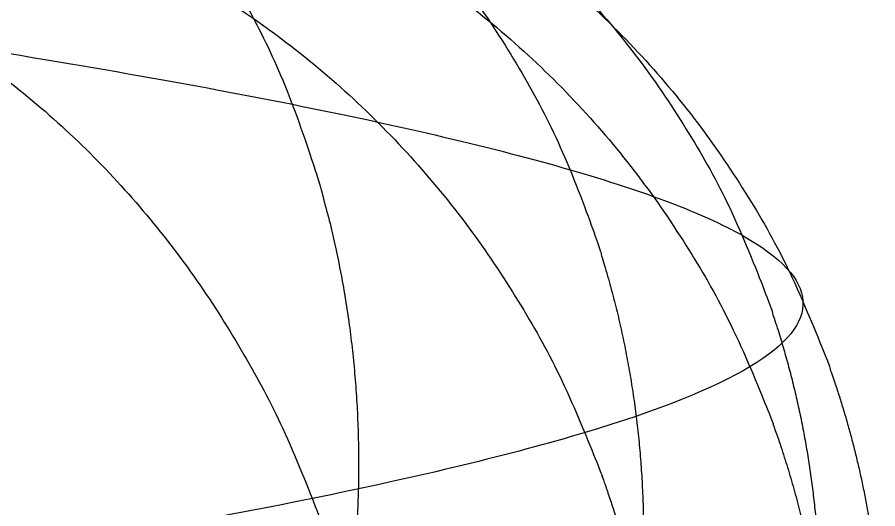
# Model space of a CAD drawing. Header units: millimetres. Extents: x 565 to 905, y -1671 to 168.
# Drawn here: x 746.194 to 749.485, y -1472.706 to -1470.824 of the extents above; entities that cross this region are included whole.
import ezdxf

# ---------------------------------------------------------------- set-up
doc = ezdxf.new("R2010")
doc.units = ezdxf.units.MM
doc.header["$MEASUREMENT"] = 0
doc.layers.add('V3 - hemp', color=7, linetype='Continuous', true_color=0x666666)

msp = doc.modelspace()

# ---------------------------------------------------------------- linework, layer by layer
at = {"layer": 'V3 - hemp'}
for points, knots in [([(728.739, -1466, 103.1419), (728.6236, -1466.0131, 103.2003), (727.821, -1466.1049, 103.6222), (726.4103, -1466.2757, 104.5585), (724.7047, -1466.5135, 106.1845), (723.308, -1466.7514, 108.0839), (722.258, -1466.9905, 110.2092), (721.5936, -1467.2302, 112.49), (721.3362, -1467.4708, 114.8602), (721.4963, -1467.7119, 117.2454), (722.0732, -1467.9542, 119.5767), (723.0482, -1468.1966, 121.7719), (724.3957, -1468.4399, 123.7719), (726.0793, -1468.6843, 125.5131), (728.0405, -1468.9286, 126.9339), (730.2285, -1469.174, 127.9957), (732.5726, -1469.4198, 128.6608), (735.0046, -1469.6664, 128.9076), (737.4461, -1469.9134, 128.7264), (739.8283, -1470.1615, 128.1193), (742.0677, -1470.4095, 127.1061), (744.1038, -1470.6584, 125.7131), (745.8688, -1470.9077, 123.9828), (747.3078, -1471.1576, 121.9673), (748.3758, -1471.4081, 119.7263), (749.0374, -1471.659, 117.3285), (749.2709, -1471.9101, 114.8512), (749.0688, -1472.1617, 112.3648), (748.4342, -1472.414, 109.9462), (747.387, -1472.6665, 107.6737), (746.2812, -1472.862, 106.0822), (745.5549, -1472.9732, 105.2586), (745.3743, -1473, 105.0649)], [65.57954, 65.57954, 65.57954, 65.57954, 65.902056, 67.840351, 69.778647, 71.716943, 73.655239, 75.593535, 77.531831, 79.470127, 81.408423, 83.346719, 85.285015, 87.223311, 89.161606, 91.099902, 93.038198, 94.976494, 96.91479, 98.853086, 100.791382, 102.729678, 104.667974, 106.60627, 108.544566, 110.482862, 112.421158, 114.359453, 116.297749, 118.236045, 120.174341, 120.790287, 120.790287, 120.790287, 120.790287]), ([(736.7067, -1466, 129.0588), (736.7296, -1466.0023, 129.0558), (737.5761, -1466.0888, 128.9439), (739.2249, -1466.2593, 128.5726), (741.5293, -1466.5114, 127.6067), (743.6247, -1466.7629, 126.2567), (745.4492, -1467.0139, 124.5657), (746.9501, -1467.2649, 122.5819), (748.0763, -1467.5145, 120.3788), (748.8021, -1467.7645, 118.0096), (749.1016, -1468.0132, 115.5628), (748.9708, -1468.2618, 113.1026), (748.4129, -1468.51, 110.7062), (747.4494, -1468.7573, 108.453), (746.1104, -1469.0041, 106.4057), (744.4386, -1469.2503, 104.6274), (742.486, -1469.4961, 103.1711), (740.3176, -1469.7409, 102.0818), (737.9957, -1469.9854, 101.3884), (735.5988, -1470.2288, 101.1115), (733.191, -1470.4722, 101.2572), (730.8585, -1470.7142, 101.8177), (728.6626, -1470.9559, 102.7747), (726.6747, -1471.1967, 104.095), (724.9503, -1471.4371, 105.7398), (723.5475, -1471.6761, 107.6487), (722.4997, -1471.9149, 109.7708), (721.8414, -1472.1527, 112.0335), (721.5883, -1472.3897, 114.3696), (721.7458, -1472.6259, 116.7053), (722.231, -1472.8295, 118.6639), (722.6897, -1472.9539, 119.8048), (722.8811, -1473, 120.218)], [27.082365, 27.082365, 27.082365, 27.082365, 27.136138, 29.074434, 31.01273, 32.951025, 34.889321, 36.827617, 38.765913, 40.704209, 42.642505, 44.580801, 46.519097, 48.457393, 50.395688, 52.333984, 54.27228, 56.210576, 58.148872, 60.087168, 62.025464, 63.96376, 65.902056, 67.840351, 69.778647, 71.716943, 73.655239, 75.593535, 77.531831, 79.470127, 81.408423, 82.553045, 82.553045, 82.553045, 82.553045])]:
    msp.add_open_spline(points, degree=3, knots=knots, dxfattribs=at)
for points, weights, knots in [([(743.2671, -1469.6383, 119.4078), (746.0349, -1468.0558, 120.8518), (747.246, -1471.1577, 121.9297), (747.5853, -1472.0269, 122.2317), (747.4723, -1473, 122.2795)], [1, 0.707106781187, 1, 0.895998378618, 0.865855327905], [0, 0, 0, 5.497787, 5.497787, 7.449962, 7.449962, 7.449962]), ([(743.9791, -1469.8062, 117.913), (746.9803, -1468.2788, 118.8669), (748.3081, -1471.4081, 119.7001), (748.6278, -1472.1617, 119.9008), (748.5835, -1473, 119.9749)], [1, 0.707106781187, 1, 0.909306459764, 0.874778905711], [0, 0, 0, 5.497787, 5.497787, 7.200161, 7.200161, 7.200161]), ([(744.4219, -1469.975, 116.3078), (747.5687, -1468.5032, 116.7338), (748.9661, -1471.659, 117.3152), (749.2485, -1472.2968, 117.4327), (749.2617, -1473, 117.5076)], [1, 0.707106781187, 1, 0.922758207443, 0.886256822203], [0, 0, 0, 5.497787, 5.497787, 6.947663, 6.947663, 6.947663]), ([(744.5788, -1470.1447, 114.6417), (747.7772, -1468.7288, 114.5185), (749.1983, -1471.9102, 114.8497), (749.4313, -1472.4317, 114.904), (749.4846, -1473, 114.9619)], [1, 0.707106781187, 1, 0.9364163658, 0.900439233072], [0, 0, 0, 5.497787, 5.497787, 6.691291, 6.691291, 6.691291]), ([(744.4419, -1470.3155, 112.9634), (747.5951, -1468.956, 112.2858), (748.9967, -1472.1618, 112.3761), (749.1734, -1472.566, 112.3875), (749.2459, -1473, 112.4197)], [1, 0.707106781187, 1, 0.950375106326, 0.917566102635], [0, 0, 0, 5.497787, 5.497787, 6.429277, 6.429277, 6.429277]), ([(744.0118, -1470.4873, 111.3244), (747.0226, -1469.1847, 110.1046), (748.3655, -1472.4141, 109.9705), (748.484, -1472.6992, 109.9587), (748.5542, -1473, 109.9659)], [1, 0.707106781187, 1, 0.964721659145, 0.937941714658], [0, 0, 0, 5.497787, 5.497787, 6.159983, 6.159983, 6.159983]), ([(743.2984, -1470.6601, 109.7772), (746.0729, -1469.4147, 108.0448), (747.323, -1472.6666, 107.7091), (747.386, -1472.8305, 107.6922), (747.4347, -1473, 107.6842)], [1, 0.707106781187, 1, 0.979541822795, 0.961941595093], [0, 0, 0, 5.497787, 5.497787, 5.8818, 5.8818, 5.8818])]:
    msp.add_rational_spline(points, weights, degree=2, knots=knots, dxfattribs=at)

doc.saveas('drawing.dxf')
